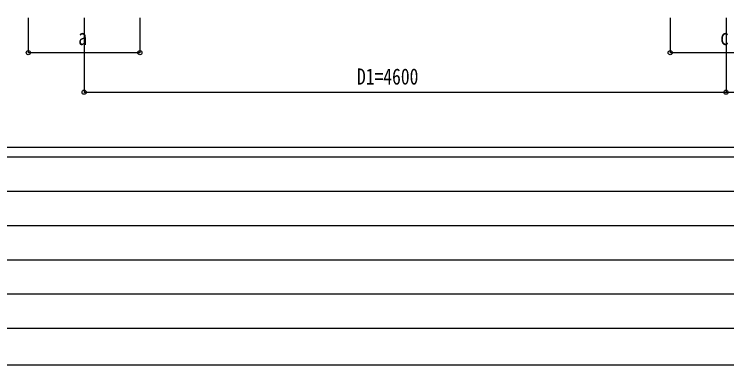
# Model space of a CAD drawing. Units: millimetres, scale not verified. Extents: x -14718 to 14718, y -10396 to 10396.
# Drawn here: x -12108 to -7002, y -10394 to -7883 of the extents above; entities that cross this region are included whole.
import ezdxf
from ezdxf.enums import TextEntityAlignment as Align

# ---------------------------------------------------------------- set-up
doc = ezdxf.new("R2010")
doc.units = ezdxf.units.MM
doc.header["$LTSCALE"] = 50
doc.layers.add('0-5_YKK_D', color=6, linetype='Continuous')
doc.layers.add('0-6_YKK_ZWAK', color=7, linetype='Continuous')
doc.styles.add('ＭＳ ゴシック', font='')
doc.styles.get('ＭＳ ゴシック').set_extended_font_data('MS Gothic')

msp = doc.modelspace()

# ---------------------------------------------------------------- linework, layer by layer
at = {"layer": '0-5_YKK_D'}
for p, q in [((-12007.43, -7907.92), (-12007.43, -8158.92)), ((-11607.43, -7907.92), (-11607.43, -8442.3)), ((-11207.43, -7907.92), (-11207.43, -8158.92)), ((-7407.43, -7907.92), (-7407.43, -8158.92)), ((-7007.43, -7907.92), (-7007.43, -8442.3)), ((-7007.43, -7907.92), (-7007.43, -8442.3)), ((-12007.43, -8157.92), (-11207.43, -8157.92)), ((-7407.43, -8157.92), (-6607.43, -8157.92)), ((-11607.43, -8441.3), (-7007.43, -8441.3)), ((-7007.43, -8441.3), (-2407.43, -8441.3))]:
    msp.add_line(p, q, dxfattribs=at)
for centre in [(-12007.43, -8157.92), (-11207.43, -8157.92), (-7407.43, -8157.92), (-11607.43, -8441.3), (-7007.43, -8441.3), (-7007.43, -8441.3)]:
    msp.add_circle(centre, 14.88, dxfattribs=at)
at = {"layer": '0-6_YKK_ZWAK'}
for p, q in [((13632.57, -8836.3), (-13667.43, -8836.3)), ((-4567.43, -8906.3), (-13667.43, -8906.3)), ((-13518.68, -9151.3), (-4742.43, -9151.3)), ((-13518.68, -9396.3), (-4742.43, -9396.3)), ((-13518.68, -9641.3), (-4742.43, -9641.3)), ((-13518.68, -9886.3), (-4742.43, -9886.3)), ((-13667.43, -10131.3), (-4567.43, -10131.3))]:
    msp.add_line(p, q, dxfattribs=at)
msp.add_lwpolyline([(-14717.5, -10393.8), (14717.5, -10393.8), (14717.5, 10396.2), (-14717.5, 10396.2)], close=True, dxfattribs=at)

# ---------------------------------------------------------------- texts
at = {"layer": '0-5_YKK_D', "style": 'ＭＳ ゴシック', "width": 0.8}
for s, p in [('a', (-11649.43, -8137.92)), ('c', (-7049.43, -8137.92)), ('D1=4600', (-9651.83, -8421.3))]:
    msp.add_text(s, height=115.5, dxfattribs=at).set_placement(p, align=Align.BOTTOM_LEFT)

doc.saveas('drawing.dxf')
